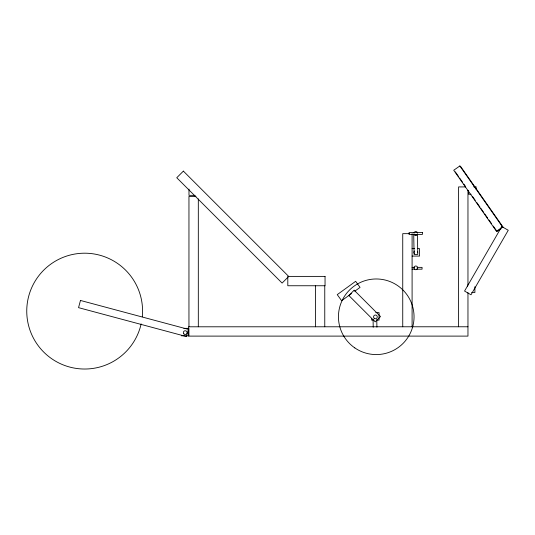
<?xml version="1.0" encoding="UTF-8"?>
<svg xmlns="http://www.w3.org/2000/svg" width="535" height="535" viewBox="0 0 535 535"><rect width="100%" height="100%" fill="white"/><g stroke="black" fill="none" stroke-linecap="round" stroke-linejoin="round"><path stroke-width="0.8" d="M351.502 293.575L341.644 300.717L337.244 294.638L355.648 281.316L360.048 287.389L354.792 291.2M501.148 228.692L497.082 231.535L493.283 226.111M415.327 234.925L413.722 234.952L414.097 254.506L417.788 254.433L417.414 234.885L415.815 234.912M473.602 186.802L476.083 186.802L476.083 189.283M465.624 186.922L458.602 186.922L458.602 326.771M471.114 194.252L468.633 194.252L468.633 190.941M195.188 195.349L188.982 195.349L188.982 189.109M195.977 196.419L188.955 196.419L188.955 326.771M409.763 233.661L402.741 233.661L402.741 326.771M412.097 248.621L414.585 248.621M417.895 248.621L419.547 248.621L419.547 256.071L412.097 256.071M412.044 267.373L414.545 267.373M417.053 267.373L422.061 267.373L422.061 269.172L416.217 269.172M412.044 269.172L414.545 269.172M471.589 292.498L474.899 292.498L474.899 286.7M375.751 312.641L379.061 312.641L379.061 320.09L376.58 320.09M374.099 320.09L371.618 320.09L371.618 318.439M467.964 326.771L188.634 326.798L188.634 336.107L467.964 336.107L467.964 292.645M183.906 328.363L188.875 328.363L188.875 335.813L181.425 335.813M460.461 166.245L503.181 227.268M455.305 171.875L458.629 176.624M459.578 177.981L462.427 182.047M463.852 184.08L465.276 186.113M472.398 196.285L475.247 200.351M476.672 202.384L479.995 207.132M480.945 208.489L483.787 212.555M484.737 213.913L487.586 217.979M489.01 220.012L491.384 223.403M376.774 319.823L376.914 327.159M373.082 319.897L373.223 327.226M467.964 190.253L467.964 285.148M467.45 285.048L467.45 286.7M412.097 233.661L412.097 326.771M324.765 285.469L324.765 326.771M315.403 285.469L315.403 326.771M198.318 198.926L198.318 326.771M141.146 323.909A57.914 57.914 0 0 1 47.133 355.22A57.914 57.914 0 0 1 62.983 257.409A57.914 57.914 0 0 1 142.297 316.8M417.588 233.889A1.859 1.859 0 0 1 413.99 233.889M413.99 232.926A1.859 1.859 0 0 1 417.588 232.926M417.588 251.858A1.859 1.859 0 0 1 417.588 252.821M414.471 253.657A1.859 1.859 0 0 1 414.471 251.022M80.471 300.456L78.545 307.652L186.468 336.568L188.394 329.373L80.471 300.456M501.797 226.546L464.554 291.06L471.007 294.785L508.25 230.271L501.797 226.546M183.378 171.113L176.757 177.734L282.099 283.075L288.719 276.455L183.378 171.113M354.17 290.211L348.867 295.514L375.202 321.849L380.505 316.546L354.17 290.211M459.839 165.97L453.733 170.244L496.46 231.26L502.566 226.994L459.839 165.97M422.423 232.598L409.068 232.598L409.068 234.397L422.423 234.397L422.423 232.598M325.046 276.388L287.803 276.388L287.803 285.75L325.046 285.75L325.046 276.388M354.812 347.91A37.804 37.804 0 0 0 413.93 319.763A37.804 37.804 0 0 0 359.995 282.64A37.804 37.804 0 0 0 354.812 347.91M414.471 269.172A1.859 1.859 0 0 0 417.588 268.336A1.859 1.859 0 0 0 415.307 266.055A1.859 1.859 0 0 0 414.471 269.172M374.099 318.198A1.859 1.859 0 0 0 377.215 317.362A1.859 1.859 0 0 0 374.928 315.082A1.859 1.859 0 0 0 374.099 318.198M183.906 333.92A1.859 1.859 0 0 0 187.023 333.084A1.859 1.859 0 0 0 184.742 330.804A1.859 1.859 0 0 0 183.906 333.92"/></g></svg>
